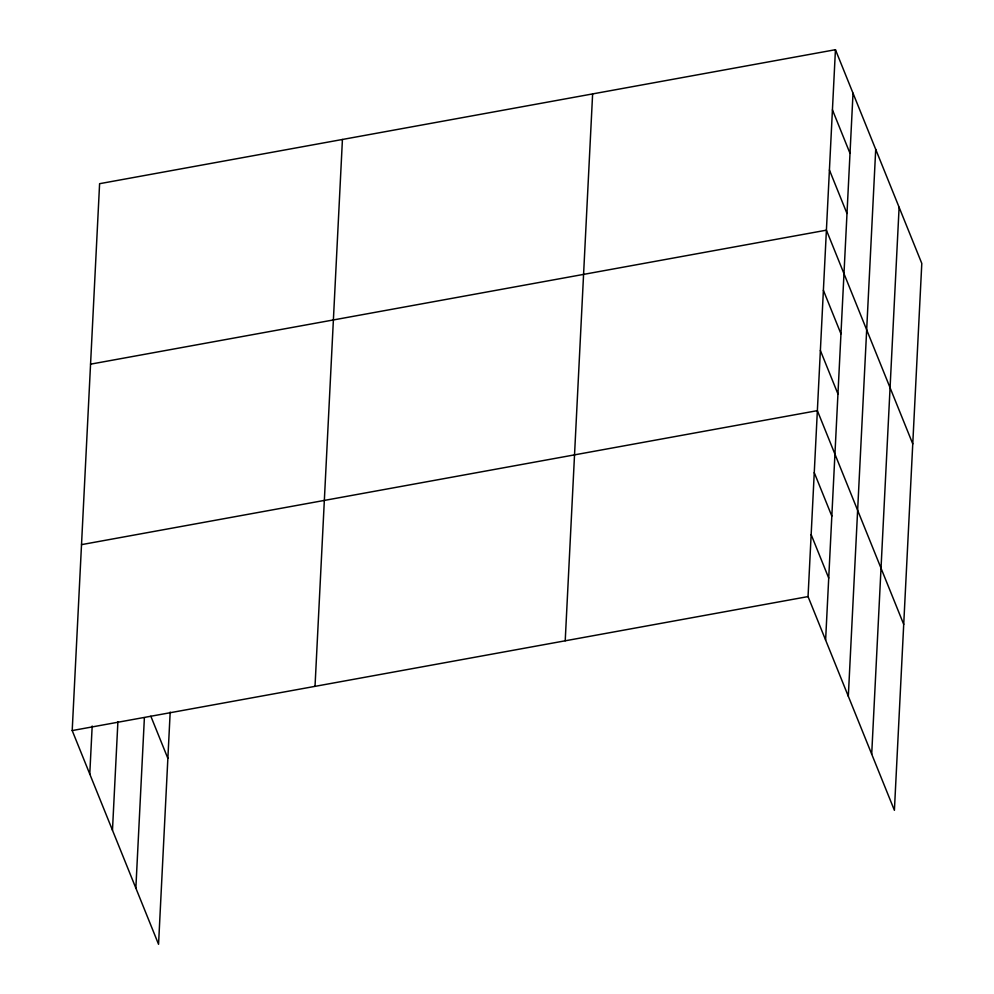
<?xml version="1.0" encoding="UTF-8"?>
<svg xmlns="http://www.w3.org/2000/svg" width="994" height="994" viewBox="0 0 994 994"><rect width="100%" height="100%" fill="white"/><g stroke="black" fill="none" stroke-linecap="round" stroke-linejoin="round"><path stroke-width="1.49" d="M170.185 712.089L158.555 944.3L72.202 730.565L99.599 183.691L835.445 49.7L921.798 263.435L894.401 810.309L808.047 596.586L835.445 49.7M89.771 774.065L92.181 726.03M112.471 830.239L117.901 721.781M135.855 888.127L144.391 717.68M315.023 686.357L342.433 139.471M565.213 640.795L592.623 93.921M825.616 640.074L853.026 93.188M848.317 696.247L875.714 149.373M871.701 754.135L899.11 207.249M90.553 364.164L826.412 230.173L912.765 443.896M81.52 544.637L817.366 410.646L903.72 624.369M72.202 730.565L808.047 596.586M832.438 109.862L850.007 153.349M829.418 170.011L846.987 213.499M823.392 290.323L840.961 333.822M820.373 350.484L837.954 393.972M814.26 472.622L831.829 516.11M811.154 534.598L828.723 578.086M150.839 716.227L167.862 758.36"/></g></svg>
